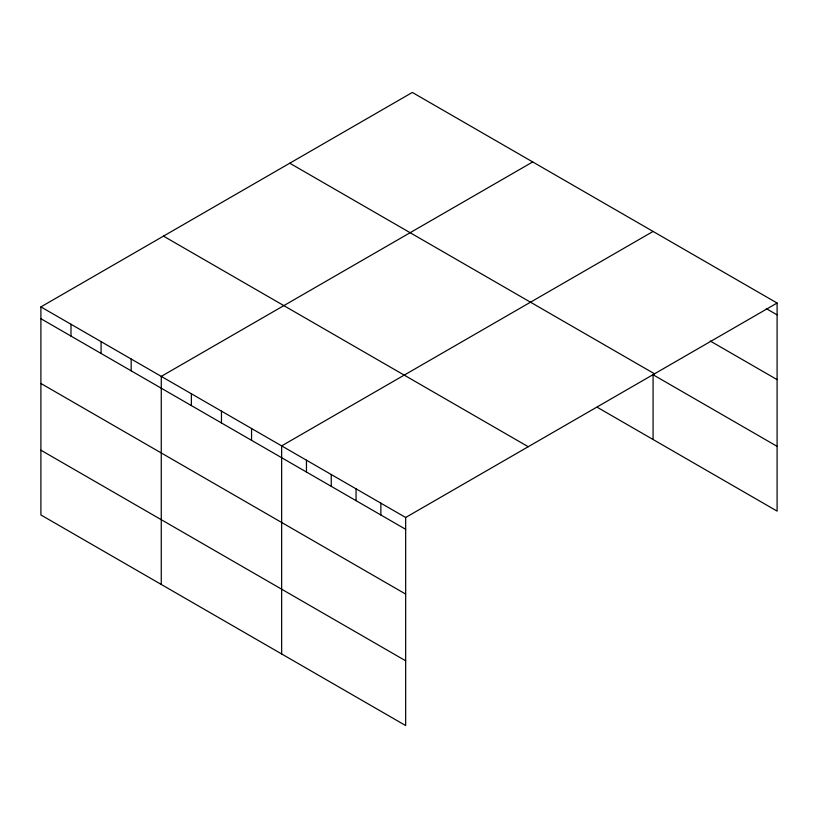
<?xml version="1.0" encoding="UTF-8"?>
<svg xmlns="http://www.w3.org/2000/svg" width="818" height="818" viewBox="0 0 818 818"><rect width="100%" height="100%" fill="white"/><g stroke="black" fill="none" stroke-linecap="round" stroke-linejoin="round"><path stroke-width="1.23" d="M777.1 303.038L412.333 92.444L40.9 306.893L40.9 514.962L405.667 725.556L405.667 517.487L777.1 303.038L777.1 511.107L597.191 407.241M532.712 161.944L161.269 376.382L161.269 584.461M653.081 231.433L281.648 445.882L281.648 653.96M766.313 308.642L777.1 314.869M710.239 341.024L777.1 379.624M289.766 163.211L654.523 373.806M777.1 446.352L653.081 374.746L653.081 439.511M163.477 236.126L528.234 446.72M40.9 306.893L405.667 517.487M40.9 318.713L405.667 529.307M40.9 383.478L405.667 594.072M40.9 450.197L405.667 660.801M380.861 503.162L380.861 514.992M356.055 488.847L356.055 500.667M331.249 474.522L331.249 486.352M306.453 460.197L306.453 472.027M251.555 428.509L251.555 440.34M221.463 411.137L221.463 422.957M191.361 393.755L191.361 405.585M131.177 359.01L131.177 370.84M101.084 341.638L101.084 353.468M70.992 324.265L70.992 336.096"/></g></svg>
